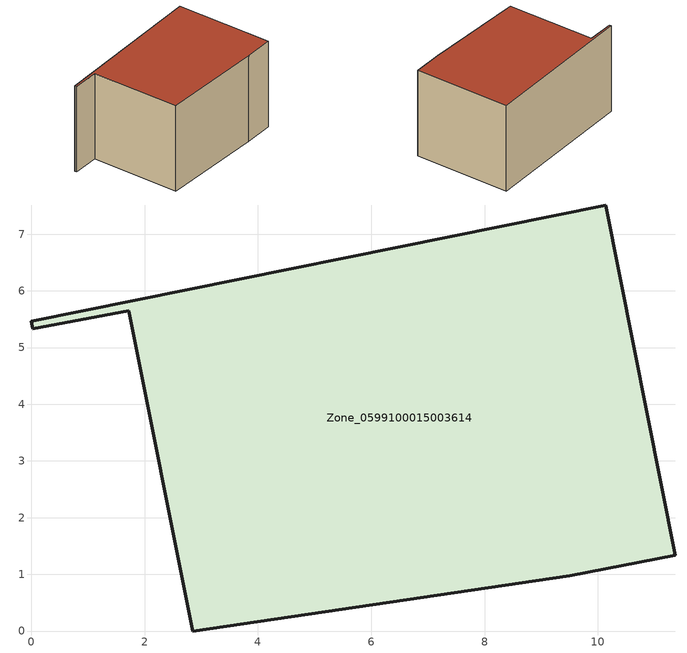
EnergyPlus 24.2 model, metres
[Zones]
Zone_0599100015003614
 floor ground (C_G): 0,5.47 10.14,7.51 11.37,1.34 9.5,0.98 2.85,0 1.72,5.65 0.03,5.33 z0.86
 wall outside (C_F): 10.14,7.51 0,5.47 0.03,5.33 1.72,5.65 2.85,0 9.5,0.98 11.37,1.34 10.14,7.51 z0.86:6.73
 roof outside (C_R): 11.37,1.34 10.14,7.51 0,5.47 0.03,5.33 1.72,5.65 2.85,0 9.5,0.98 z6.73
[BUILDING]
Pand.0599100015003614: North Axis=0; Terrain=City; Loads Convergence Tolerance Value=0.04; Temperature Convergence Tolerance Value=0.4; Solar Distribution=FullExterior; Maximum Number of Warmup Days=25; Minimum Number of Warmup Days=1
[Site:Location]
Rotterdam.The.Hague.AP_ZH_NLD Design_Conditions: Latitude=51.96; Longitude=4.45; Time Zone=1; Elevation=-4.5
[SITE:GROUNDTEMPERATURE:BUILDINGSURFACE]
18, 18, 18, 18, 18, 18, 18, 18, 18, 18, 18, 18
[MATERIAL] Thermal Absorptance=0.9; Solar Absorptance=0.7; Visible Absorptance=0.7
Name | Roughness | Thickness | Conductivity | Density | Specific Heat
G.TC.1965-1974 | MediumSmooth | 0.15 | 0.882353 | 540 | 1210
F.TC.1965-1974 | Rough | 0.3 | 0.697674 | 1920 | 840
R.TC.1965-1974 | MediumRough | 0.2 | 0.232558 | 1500 | 1000
[CONSTRUCTION]
C_G: G.TC.1965-1974
C_F: F.TC.1965-1974
C_R: R.TC.1965-1974
[ZONE]
Zone_0599100015003614: Type=1; Multiplier=1; Ceiling Height=Autocalculate; Volume=Autocalculate; Floor Area=autocalculate; Part of Total Floor Area=Yes
[ZONEINFILTRATION:DESIGNFLOWRATE]
Infil_Zone_0599100015003614: Zone or ZoneList or Space or SpaceList=Zone_0599100015003614; Schedule=AlwaysOn; Design Flow Rate Calculation Method=Flow/Area; Flow Rate per Floor Area=0.003; Constant Term Coefficient=1; Temperature Term Coefficient=0; Velocity Term Coefficient=0; Velocity Squared Term Coefficient=0
[HVACTEMPLATE:ZONE:IDEALLOADSAIRSYSTEM]
Zone_0599100015003614: Maximum Heating Supply Air Temperature=50; Minimum Cooling Supply Air Temperature=13; Maximum Heating Supply Air Humidity Ratio=0.0156; Minimum Cooling Supply Air Humidity Ratio=0.0077; Heating Limit=NoLimit; Cooling Limit=NoLimit; Dehumidification Control Type=ConstantSensibleHeatRatio; Cooling Sensible Heat Ratio=0.7; Dehumidification Setpoint=60; Humidification Control Type=None; Humidification Setpoint=30; Outdoor Air Method=None; Outdoor Air Flow Rate per Person=0.00944; Outdoor Air Flow Rate per Zone Floor Area=0; Outdoor Air Flow Rate per Zone=0; Demand Controlled Ventilation Type=None; Outdoor Air Economizer Type=NoEconomizer; Heat Recovery Type=None; Sensible Heat Recovery Effectiveness=0.7; Latent Heat Recovery Effectiveness=0.65
[ZONECONTROL:THERMOSTAT]
ThermostatControl_Zone_0599100015003614: Zone or ZoneList=Zone_0599100015003614; Control Type Schedule=DualSetpointControlType; Control 1=Thermostat_Zone_0599100015003614; Temperature Difference Between Cutout And Setpoint=0
[THERMOSTATSETPOINT:DUALSETPOINT]
Thermostat_Zone_0599100015003614: Heating Setpoint Temperature Schedule=HeatingSetpoint_Zone_0599100015003614; Cooling Setpoint Temperature Schedule=CoolingSetpoint_Zone_0599100015003614
[SCHEDULE:COMPACT]
HeatingSetpoint_Zone_0599100015003614: Through: 12/31, For: AllDays, Until: 24:00, 21
CoolingSetpoint_Zone_0599100015003614: Through: 12/31, For: AllDays, Until: 24:00, 24
DualSetpointControlType: Through: 12/31, For: AllDays, Until: 24:00, 4
AlwaysOn: Through: 12/31, For: AllDays, Until: 24:00, 1
